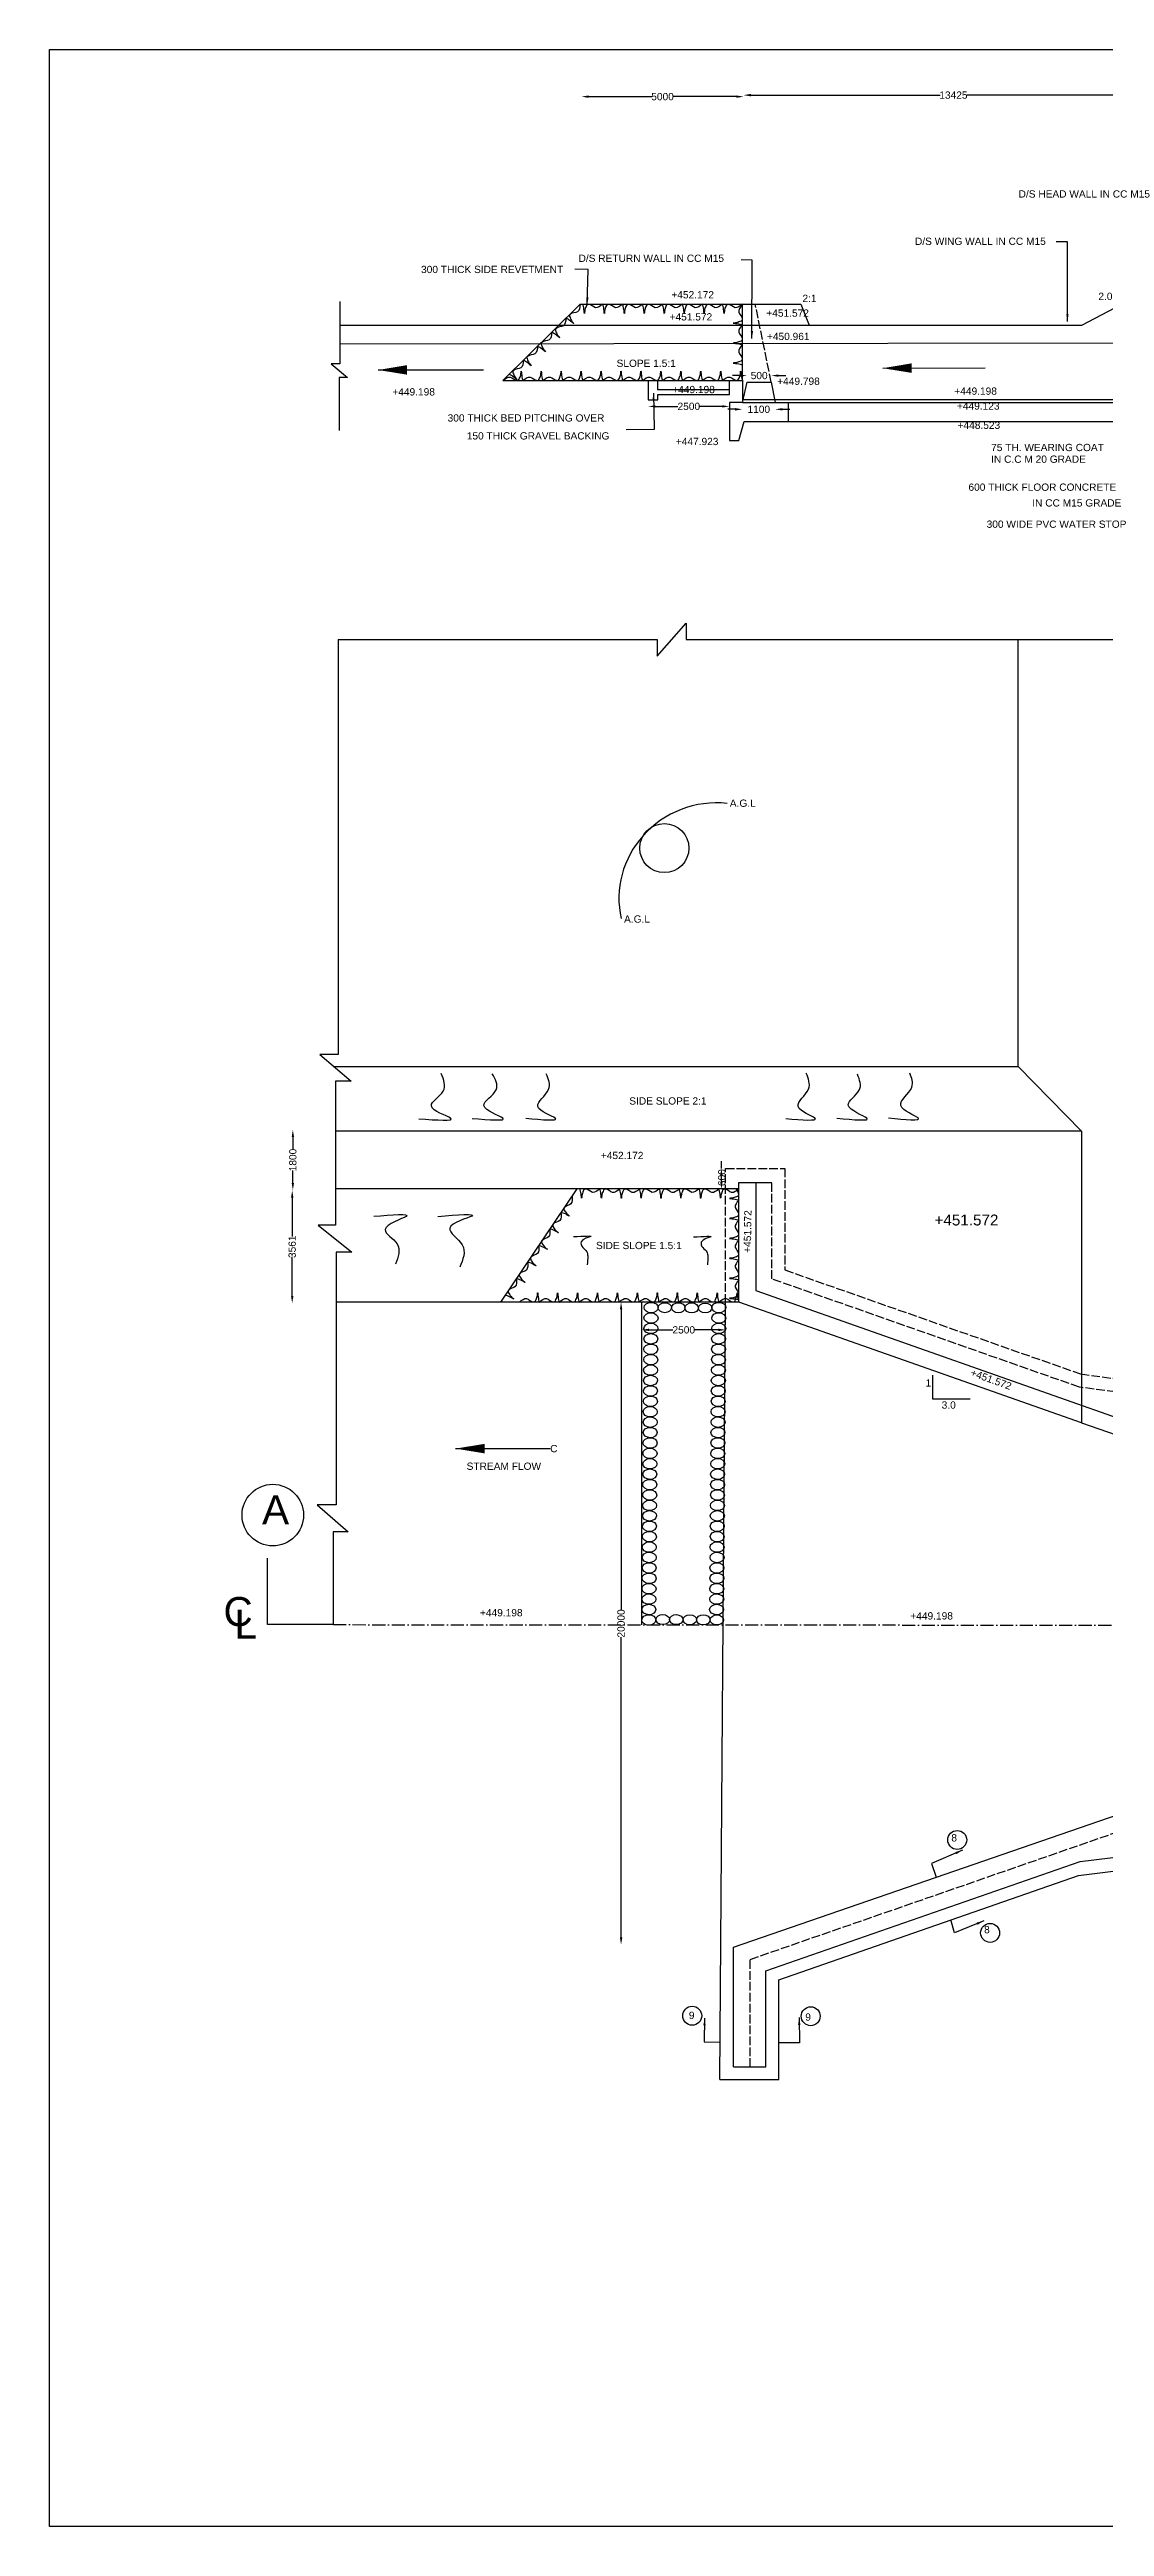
# Model space of a CAD drawing. Header units: millimetres. Extents: x -53262543 to -53200170, y 22144215 to 22178289.
# Drawn here: x -53262543 to -53248020, y 22144215 to 22178289 of the extents above; entities that cross this region are included whole.
import ezdxf

# ---------------------------------------------------------------- set-up
doc = ezdxf.new("R2010")
doc.units = ezdxf.units.MM
doc.header["$MEASUREMENT"] = 0
doc.linetypes.add('ACAD_ISO02W100', pattern=[15, 12, -3])
doc.linetypes.add('ACAD_ISO10W100', pattern=[18, 12, -3, 0, -3])
for name, color, linetype in [('DIMENSION', 7, 'Continuous'), ('DRAWING', 2, 'Continuous'), ('TEXT', 7, 'Continuous')]:
    doc.layers.add(name, color=color, linetype=linetype)
doc.styles.get("Standard").update_dxf_attribs({"font": 'arial.ttf', "height": 100})
doc.dimstyles.get("Standard").update_dxf_attribs({"dimtxt": 100, "dimasz": 100, "dimexe": 0.18, "dimexo": 0.0625, "dimgap": 0.09, "dimtad": 0, "dimdec": 0, "dimzin": 0, "dimdsep": 46, "dimtxsty": 'Standard', "dimcen": 0.09, "dimse1": 1, "dimse2": 1, "dimadec": 0, "dimazin": 0, "dimtfac": 1, "dimtdec": 0, "dimtofl": 0, "dimtmove": 0, "dimatfit": 3, "dimfxl": 1, "dimtolj": 1, "dimtzin": 0, "dimarcsym": 0})

# ---------------------------------------------------------------- blocks, each defined once
blk = doc.blocks.new('*D54')
at = {"layer": 'Defpoints', "color": 0, "lineweight": -3, "transparency": 16777216}
for p in [(-53255220, 22177625), (-53252987, 22177641), (-53252987, 22177625)]:
    blk.add_point(p, dxfattribs=at)
at = {"layer": 'DIMENSION', "color": 0, "lineweight": -2, "transparency": 16777216}
for p, q in [((-53255120, 22177641), (-53254253, 22177641)), ((-53253087, 22177641), (-53253954, 22177641))]:
    blk.add_line(p, q, dxfattribs=at)
at = {"layer": 'DIMENSION', "color": 0, "lineweight": -3, "transparency": 16777216}
for points in [[(-53255120, 22177658), (-53255120, 22177625), (-53255220, 22177641)], [(-53253087, 22177658), (-53253087, 22177625), (-53252987, 22177641)]]:
    blk.add_solid(points, dxfattribs=at)
at = {"layer": 'DIMENSION', "color": 0, "lineweight": -3, "transparency": 16777216, "insert": (-53254104, 22177641), "char_height": 100, "attachment_point": 5}
blk.add_mtext('\\A1;5000', dxfattribs=at)
blk = doc.blocks.new('*D55')
at = {"layer": 'Defpoints', "color": 0, "lineweight": -3, "transparency": 16777216}
for p in [(-53252987, 22177641), (-53247213, 22177662), (-53247213, 22177641)]:
    blk.add_point(p, dxfattribs=at)
at = {"layer": 'DIMENSION', "color": 0, "lineweight": -2, "transparency": 16777216}
for p, q in [((-53252887, 22177662), (-53250284, 22177662)), ((-53247313, 22177662), (-53249916, 22177662))]:
    blk.add_line(p, q, dxfattribs=at)
at = {"layer": 'DIMENSION', "color": 0, "lineweight": -3, "transparency": 16777216}
for points in [[(-53252887, 22177679), (-53252887, 22177645), (-53252987, 22177662)], [(-53247313, 22177679), (-53247313, 22177645), (-53247213, 22177662)]]:
    blk.add_solid(points, dxfattribs=at)
at = {"layer": 'DIMENSION', "color": 0, "lineweight": -3, "transparency": 16777216, "insert": (-53250100, 22177662), "char_height": 100, "attachment_point": 5}
blk.add_mtext('\\A1;13425', dxfattribs=at)
blk = doc.blocks.new('*D69')
at = {"layer": 'Defpoints', "color": 0, "lineweight": -3, "transparency": 16777216}
for p in [(-53254301, 22173380), (-53254301, 22173380), (-53253183, 22173380)]:
    blk.add_point(p, dxfattribs=at)
at = {"layer": 'DIMENSION', "color": 0, "lineweight": -2, "transparency": 16777216}
for p, q in [((-53254201, 22173380), (-53253892, 22173380)), ((-53253283, 22173380), (-53253592, 22173380))]:
    blk.add_line(p, q, dxfattribs=at)
at = {"layer": 'DIMENSION', "color": 0, "lineweight": -3, "transparency": 16777216}
for points in [[(-53254201, 22173397), (-53254201, 22173364), (-53254301, 22173380)], [(-53253283, 22173397), (-53253283, 22173364), (-53253183, 22173380)]]:
    blk.add_solid(points, dxfattribs=at)
at = {"layer": 'DIMENSION', "color": 0, "lineweight": -3, "transparency": 16777216, "insert": (-53253742, 22173380), "char_height": 100, "attachment_point": 5}
blk.add_mtext('\\A1;2500', dxfattribs=at)
blk = doc.blocks.new('*D70')
at = {"layer": 'Defpoints', "color": 0, "lineweight": -3, "transparency": 16777216}
for p in [(-53253005, 22173435), (-53252553, 22173435), (-53252553, 22173340)]:
    blk.add_point(p, dxfattribs=at)
at = {"layer": 'DIMENSION', "color": 0, "lineweight": -2, "transparency": 16777216}
for p, q in [((-53253105, 22173340), (-53253205, 22173340)), ((-53252453, 22173340), (-53252353, 22173340))]:
    blk.add_line(p, q, dxfattribs=at)
at = {"layer": 'DIMENSION', "color": 0, "lineweight": -3, "transparency": 16777216}
for points in [[(-53253105, 22173357), (-53253105, 22173323), (-53253005, 22173340)], [(-53252453, 22173357), (-53252453, 22173323), (-53252553, 22173340)]]:
    blk.add_solid(points, dxfattribs=at)
at = {"layer": 'DIMENSION', "color": 0, "lineweight": -3, "transparency": 16777216, "insert": (-53252779, 22173340), "char_height": 100, "attachment_point": 5}
blk.add_mtext('\\A1;1100', dxfattribs=at)
blk = doc.blocks.new('*D71')
at = {"layer": 'Defpoints', "color": 0, "lineweight": -3, "transparency": 16777216}
for p in [(-53252941, 22173713), (-53252608, 22173804), (-53252608, 22173713)]:
    blk.add_point(p, dxfattribs=at)
at = {"layer": 'DIMENSION', "color": 0, "lineweight": -2, "transparency": 16777216}
for p, q in [((-53253041, 22173804), (-53253141, 22173804)), ((-53252508, 22173804), (-53252408, 22173804))]:
    blk.add_line(p, q, dxfattribs=at)
at = {"layer": 'DIMENSION', "color": 0, "lineweight": -3, "transparency": 16777216}
for points in [[(-53253041, 22173820), (-53253041, 22173787), (-53252941, 22173804)], [(-53252508, 22173820), (-53252508, 22173787), (-53252608, 22173804)]]:
    blk.add_solid(points, dxfattribs=at)
at = {"layer": 'DIMENSION', "color": 0, "lineweight": -3, "transparency": 16777216, "insert": (-53252774, 22173804), "char_height": 100, "attachment_point": 5}
blk.add_mtext('\\A1;500', dxfattribs=at)
blk = doc.blocks.new('*D102')
at = {"layer": 'Defpoints', "color": 0, "lineweight": -3, "transparency": 16777216}
for p in [(-53254701, 22161059), (-53254675, 22161059), (-53254701, 22152218)]:
    blk.add_point(p, dxfattribs=at)
at = {"layer": 'DIMENSION', "color": 0, "lineweight": -2, "transparency": 16777216}
for p, q in [((-53254675, 22160959), (-53254675, 22156827)), ((-53254675, 22152318), (-53254675, 22156450))]:
    blk.add_line(p, q, dxfattribs=at)
at = {"layer": 'DIMENSION', "color": 0, "lineweight": -3, "transparency": 16777216}
for points in [[(-53254691, 22160959), (-53254658, 22160959), (-53254675, 22161059)], [(-53254691, 22152318), (-53254658, 22152318), (-53254675, 22152218)]]:
    blk.add_solid(points, dxfattribs=at)
at = {"layer": 'DIMENSION', "color": 0, "lineweight": -3, "transparency": 16777216, "insert": (-53254675, 22156638), "char_height": 100, "attachment_point": 5, "rotation": 90}
blk.add_mtext('\\A1;20000', dxfattribs=at)
blk = doc.blocks.new('*D103')
at = {"layer": 'Defpoints', "color": 0, "lineweight": -3, "transparency": 16777216}
for p in [(-53259206, 22162597), (-53259202, 22162597), (-53259211, 22161043)]:
    blk.add_point(p, dxfattribs=at)
at = {"layer": 'DIMENSION', "color": 0, "lineweight": -2, "transparency": 16777216}
for p, q in [((-53259202, 22162497), (-53259202, 22161960)), ((-53259202, 22161143), (-53259202, 22161680))]:
    blk.add_line(p, q, dxfattribs=at)
at = {"layer": 'DIMENSION', "color": 0, "lineweight": -3, "transparency": 16777216}
for points in [[(-53259218, 22162497), (-53259185, 22162497), (-53259202, 22162597)], [(-53259218, 22161143), (-53259185, 22161143), (-53259202, 22161043)]]:
    blk.add_solid(points, dxfattribs=at)
at = {"layer": 'DIMENSION', "color": 0, "lineweight": -3, "transparency": 16777216, "insert": (-53259202, 22161820), "char_height": 100, "attachment_point": 5, "rotation": 90}
blk.add_mtext('\\A1;3561', dxfattribs=at)
blk = doc.blocks.new('*D104')
at = {"layer": 'Defpoints', "color": 0, "lineweight": -3, "transparency": 16777216}
for p in [(-53259211, 22163428), (-53259193, 22163428), (-53259202, 22162597)]:
    blk.add_point(p, dxfattribs=at)
at = {"layer": 'DIMENSION', "color": 0, "lineweight": -2, "transparency": 16777216}
for p, q in [((-53259193, 22163328), (-53259193, 22163157)), ((-53259193, 22162697), (-53259193, 22162868))]:
    blk.add_line(p, q, dxfattribs=at)
at = {"layer": 'DIMENSION', "color": 0, "lineweight": -3, "transparency": 16777216}
for points in [[(-53259209, 22163328), (-53259176, 22163328), (-53259193, 22163428)], [(-53259209, 22162697), (-53259176, 22162697), (-53259193, 22162597)]]:
    blk.add_solid(points, dxfattribs=at)
at = {"layer": 'DIMENSION', "color": 0, "lineweight": -3, "transparency": 16777216, "insert": (-53259193, 22163013), "char_height": 100, "attachment_point": 5, "rotation": 90}
blk.add_mtext('\\A1;1800', dxfattribs=at)
blk = doc.blocks.new('*D105')
at = {"layer": 'Defpoints', "color": 0, "lineweight": -3, "transparency": 16777216}
for p in [(-53254390, 22160709), (-53253234, 22160695), (-53253234, 22160676)]:
    blk.add_point(p, dxfattribs=at)
at = {"layer": 'DIMENSION', "color": 0, "lineweight": -2, "transparency": 16777216}
for p, q in [((-53254290, 22160676), (-53253962, 22160676)), ((-53253334, 22160676), (-53253662, 22160676))]:
    blk.add_line(p, q, dxfattribs=at)
at = {"layer": 'DIMENSION', "color": 0, "lineweight": -3, "transparency": 16777216}
for points in [[(-53254290, 22160693), (-53254290, 22160660), (-53254390, 22160676)], [(-53253334, 22160693), (-53253334, 22160660), (-53253234, 22160676)]]:
    blk.add_solid(points, dxfattribs=at)
at = {"layer": 'DIMENSION', "color": 0, "lineweight": -3, "transparency": 16777216, "insert": (-53253812, 22160676), "char_height": 100, "attachment_point": 5}
blk.add_mtext('\\A1;2500', dxfattribs=at)

msp = doc.modelspace()

# ---------------------------------------------------------------- linework, layer by layer
at = {"layer": 'DIMENSION', "color": 0, "lineweight": -3, "transparency": 16777216}
for p, q in [((-53253293.7, 22162897.2), (-53253293.7, 22162997.2)), ((-53253293.7, 22162711.9), (-53253293.7, 22162797.2))]:
    msp.add_line(p, q, dxfattribs=at)
at = {"layer": 'DIMENSION', "color": 0, "lineweight": -3}
msp.add_lwpolyline([(-53200169.6, 22144215.5), (-53262542.8, 22144215.5), (-53262542.8, 22178289.3), (-53200169.6, 22178289.3)], close=True, dxfattribs=at)
for centre, radius in [((-53259468.9, 22158128.1), 423.7), ((-53250047.2, 22153659.5), 130.3), ((-53249594.9, 22152380.7), 130.3), ((-53253695.2, 22151241.5), 130.3), ((-53252064.5, 22151234), 130.3)]:
    msp.add_circle(centre, radius, dxfattribs=at)
for points in [[(-53255331.2, 22161959.4), (-53255092.8, 22161959.4), (-53255224.8, 22161888.1), (-53255203.3, 22161811.3), (-53255148, 22161752.1), (-53255134.6, 22161692.9), (-53255140, 22161573.1)], [(-53253677.2, 22161955.4), (-53253438.8, 22161955.4), (-53253570.8, 22161884), (-53253549.3, 22161807.3), (-53253494, 22161748.1), (-53253480.6, 22161688.8), (-53253486, 22161569)]]:
    msp.add_spline(points, degree=3, dxfattribs=at)
at = {"layer": 'DIMENSION', "color": 0, "lineweight": -3, "transparency": 16777216}
for points in [[(-53253310.4, 22162797.2), (-53253277, 22162797.2), (-53253293.7, 22162897.2)], [(-53253310.4, 22162711.9), (-53253277, 22162711.9), (-53253293.7, 22162611.9)]]:
    msp.add_solid(points, dxfattribs=at)
at = {"layer": 'DRAWING', "color": 0}
for points in [[(-53258546.1, 22174499.1), (-53248331.7, 22174499.1), (-53247232.6, 22175074.8), (-53247232.6, 22175185.6), (-53247004.3, 22175185.6), (-53244982.4, 22176199), (-53241024.5, 22176199), (-53238037.2, 22174165.1), (-53224871.9, 22174144.8), (-53224871.9, 22175147.7), (-53225094.1, 22175147.7), (-53227114.4, 22176158), (-53229300.3, 22176158), (-53232314.7, 22174156.2)], [(-53258546.1, 22174823.7), (-53258546.1, 22173965.6), (-53258663.7, 22173965.6), (-53258439.4, 22173778.3), (-53258555.9, 22173778.3), (-53258555.9, 22173050)], [(-53256300.7, 22173734.6), (-53255237.2, 22174786.8), (-53252202.4, 22174786.8), (-53252086.9, 22174499.1)], [(-53256300.7, 22173734.6), (-53253005.1, 22173734.6), (-53253005.1, 22174786.8)], [(-53258546.1, 22174239.8), (-53247232.6, 22174256.1)], [(-53254301.2, 22173734.6), (-53254301.2, 22173469.6), (-53254166.5, 22173469.6), (-53254166.5, 22173544.8), (-53253183.4, 22173544.8), (-53253183.4, 22173734.6)], [(-53254173.8, 22173734.6), (-53254173.8, 22173611.3), (-53253183.4, 22173611.3)], [(-53253005.1, 22173734.6), (-53253005.1, 22173435.2), (-53253183.3, 22173435.2), (-53253183.3, 22172909.9), (-53253053, 22172909.9), (-53252980.6, 22173174.2), (-53247229, 22173174.2)], [(-53253005.1, 22173435.2), (-53252941.2, 22173712.7), (-53252607.7, 22173712.7), (-53252553.1, 22173434.9)], [(-53253005.1, 22173474.4), (-53247230.1, 22173475.8)], [(-53253005.1, 22173435.2), (-53247229.9, 22173432.1)]]:
    msp.add_lwpolyline(points, dxfattribs=at)
at = {"layer": 'DRAWING', "color": 0, "linetype": 'ACAD_ISO02W100', "lineweight": -3, "ltscale": 10}
for points in [[(-53252607.7, 22173712.7), (-53252827.1, 22174786.8)], [(-53253235.1, 22161049.8), (-53253235.1, 22162897.2), (-53252420.7, 22162897.2), (-53252420.7, 22161500.6), (-53248349.8, 22160070.3), (-53247253.5, 22159921.6), (-53245869.7, 22159921.6), (-53245869.7, 22159286), (-53226065.5, 22159286)], [(-53246055.7, 22156613.5), (-53246055.7, 22159742.5), (-53247271.7, 22159742.5), (-53248365, 22159888.3), (-53252598.7, 22161376.7), (-53252598.7, 22162704.1)], [(-53252897, 22150536.2), (-53252897, 22152016.5), (-53247301.4, 22153957.6), (-53246092.6, 22153484.3)]]:
    msp.add_lwpolyline(points, dxfattribs=at)
at = {"layer": 'DRAWING', "color": 0, "lineweight": -3}
for points in [[(-53252376, 22173434.8), (-53252376, 22173174.2)], [(-53258568.7, 22170174.3), (-53258568.7, 22164463.7), (-53258822.4, 22164463.7), (-53258388.7, 22164096.5), (-53258607.1, 22164096.5), (-53258607.1, 22162118.2), (-53258845.4, 22162118.2), (-53258382, 22161743.1), (-53258596.5, 22161743.1), (-53258596.5, 22158269.4), (-53258856.7, 22158269.4), (-53258433.5, 22157900.3), (-53258639.9, 22157900.3), (-53258639.9, 22156621.3), (-53259542.8, 22156621.3), (-53259542.8, 22157537.4)], [(-53258629.6, 22164300.4), (-53249208.8, 22164300.4), (-53249208.8, 22170175.7)], [(-53258568.7, 22170174.3), (-53254175.9, 22170174.3), (-53254175.9, 22169946), (-53253779.4, 22170398.8)], [(-53253779.4, 22170398.8), (-53253779.4, 22170175.7), (-53245450.1, 22170175.7), (-53245450.1, 22169975.1), (-53245086, 22170407.5), (-53245086, 22170175.7), (-53236745, 22170175.7), (-53236745, 22170011.6), (-53236362.1, 22170394.2), (-53236362.1, 22170175.7), (-53228062.2, 22170175.7), (-53228062.2, 22170012.5), (-53227686.4, 22170359.1), (-53227686.4, 22170175.7), (-53219396.7, 22170175.7), (-53219396.7, 22170003.8), (-53219022.9, 22170426.4), (-53219022.9, 22170175.7), (-53211675.3, 22170175.7)], [(-53249208.8, 22164300.4), (-53248337.1, 22163410.8), (-53248337.1, 22159397.2), (-53253054.2, 22161058.7), (-53258596.5, 22161058.7)], [(-53248337.1, 22163410.8), (-53258607.1, 22163410.8)], [(-53253054.2, 22161058.7), (-53253054.2, 22162704.1), (-53252598.7, 22162704.1)], [(-53252818.8, 22162704.1), (-53252818.8, 22161219), (-53247272.3, 22159264.4)], [(-53253054.2, 22162615), (-53258607.1, 22162615)], [(-53255285.2, 22162615), (-53256334.3, 22161058.7)], [(-53254389.8, 22156618.7), (-53254389.8, 22161058.7)], [(-53253313.9, 22150363.1), (-53253235.1, 22161058.7)], [(-53250390.1, 22160053.1), (-53250390.1, 22159729.4), (-53249870.4, 22159729.4)], [(-53248337.1, 22159397.2), (-53247275.7, 22159032.5), (-53247301.4, 22153957.6)], [(-53253127.3, 22150538.4), (-53253127.3, 22152184.9), (-53247300.2, 22154192.1), (-53226065.5, 22154192.1)], [(-53253313.9, 22150363.1), (-53252504.2, 22150363.1), (-53252504.2, 22151736.7), (-53248377.4, 22153171.6), (-53247356.5, 22153296.9), (-53245906.3, 22153296.9), (-53245906.3, 22153933.6), (-53226065.5, 22153894.5)], [(-53253127.3, 22150538.4), (-53252683.6, 22150538.4), (-53252683.6, 22151860.2), (-53248355.1, 22153363.3), (-53247304.5, 22153490.6), (-53246092.6, 22153484.3)]]:
    msp.add_lwpolyline(points, dxfattribs=at)
at = {"layer": 'DRAWING', "color": 0, "linetype": 'ACAD_ISO10W100', "lineweight": -3, "ltscale": 15}
msp.add_lwpolyline([(-53258639.9, 22156621.3), (-53224642.2, 22156600.2)], dxfattribs=at)
at = {"layer": 'DRAWING', "color": 0, "lineweight": -3}
msp.add_circle((-53254079, 22167304), 337.9, dxfattribs=at)
for centre, radius, start, end in [((-53253362.4, 22166576.5), 1349.7, 83.7699, 138.41615), ((-53253419.1, 22166609.7), 1285.4, 137.84375, 192.34852)]:
    msp.add_arc(centre, radius, start, end, dxfattribs=at)
for centre, major_axis in [((-53254261.7, 22160982.7), (-96.5, 0.7)), ((-53254072.7, 22160981.3), (-92.5, 0.7)), ((-53253887.7, 22160980), (-92.5, 0.7)), ((-53253702.6, 22160978.6), (-92.5, 0.7)), ((-53253517.6, 22160977.2), (-92.5, 0.7)), ((-53253328.6, 22160982.7), (-96.5, 0.7)), ((-53254264.9, 22160553), (-96.5, 0.7)), ((-53254263.8, 22160696.2), (-96.5, 0.7)), ((-53254262.8, 22160839.5), (-96.5, 0.7)), ((-53253331.8, 22160553), (-96.5, 0.7)), ((-53253330.7, 22160696.2), (-96.5, 0.7)), ((-53253329.6, 22160839.5), (-96.5, 0.7)), ((-53254267, 22160266.6), (-96.5, 0.7)), ((-53254265.9, 22160409.8), (-96.5, 0.7)), ((-53253333.9, 22160266.6), (-96.5, 0.7)), ((-53253332.8, 22160409.8), (-96.5, 0.7)), ((-53254270.2, 22159836.9), (-96.5, 0.7)), ((-53254269.1, 22159980.1), (-96.5, 0.7)), ((-53254268.1, 22160123.4), (-96.5, 0.7)), ((-53253337, 22159836.9), (-96.5, 0.7)), ((-53253336, 22159980.1), (-96.5, 0.7)), ((-53253334.9, 22160123.4), (-96.5, 0.7)), ((-53254272.3, 22159550.5), (-96.5, 0.7)), ((-53254271.2, 22159693.7), (-96.5, 0.7)), ((-53253339.1, 22159550.5), (-96.5, 0.7)), ((-53253338.1, 22159693.7), (-96.5, 0.7)), ((-53254274.4, 22159264), (-96.5, 0.7)), ((-53254273.3, 22159407.2), (-96.5, 0.7)), ((-53253341.2, 22159264), (-96.5, 0.7)), ((-53253340.2, 22159407.2), (-96.5, 0.7)), ((-53254277.5, 22158834.4), (-96.5, 0.7)), ((-53254276.5, 22158977.6), (-96.5, 0.7)), ((-53254275.4, 22159120.8), (-96.5, 0.7)), ((-53253344.4, 22158834.4), (-96.5, 0.7)), ((-53253343.4, 22158977.6), (-96.5, 0.7)), ((-53253342.3, 22159120.8), (-96.5, 0.7)), ((-53254279.7, 22158547.9), (-96.5, 0.7)), ((-53254278.6, 22158691.1), (-96.5, 0.7)), ((-53253346.5, 22158547.9), (-96.5, 0.7)), ((-53253345.5, 22158691.1), (-96.5, 0.7)), ((-53254281.8, 22158261.5), (-96.5, 0.7)), ((-53254280.7, 22158404.7), (-96.5, 0.7)), ((-53253348.6, 22158261.5), (-96.5, 0.7)), ((-53253347.6, 22158404.7), (-96.5, 0.7)), ((-53254284.9, 22157831.8), (-96.5, 0.7)), ((-53254283.9, 22157975), (-96.5, 0.7)), ((-53254282.8, 22158118.2), (-96.5, 0.7)), ((-53253351.8, 22157831.8), (-96.5, 0.7)), ((-53253350.7, 22157975), (-96.5, 0.7)), ((-53253349.7, 22158118.2), (-96.5, 0.7)), ((-53254287, 22157545.3), (-96.5, 0.7)), ((-53254286, 22157688.6), (-96.5, 0.7)), ((-53253353.9, 22157545.3), (-96.5, 0.7)), ((-53253352.8, 22157688.6), (-96.5, 0.7)), ((-53254290.2, 22157115.7), (-96.5, 0.7)), ((-53254289.1, 22157258.9), (-96.5, 0.7)), ((-53254288.1, 22157402.1), (-96.5, 0.7)), ((-53253357.1, 22157115.7), (-96.5, 0.7)), ((-53253356, 22157258.9), (-96.5, 0.7)), ((-53253355, 22157402.1), (-96.5, 0.7)), ((-53254292.3, 22156829.2), (-96.5, 0.7)), ((-53254291.3, 22156972.5), (-96.5, 0.7)), ((-53253359.2, 22156829.2), (-96.5, 0.7)), ((-53253358.1, 22156972.5), (-96.5, 0.7)), ((-53254293.4, 22156686), (-96.5, 0.7)), ((-53254100.5, 22156691.6), (-93, 0.7)), ((-53253914.6, 22156690.3), (-93, 0.7)), ((-53253728.7, 22156688.9), (-93, 0.7)), ((-53253542.8, 22156687.5), (-93, 0.7)), ((-53253356.9, 22156686.2), (-93, 0.7))]:
    msp.add_ellipse(centre, major_axis=major_axis, ratio=0.742396, dxfattribs=at)
for points in [[(-53255432.5, 22174593.7), (-53255469.5, 22174488.8), (-53255570.2, 22174453.5), (-53255579.3, 22174438.8), (-53255572, 22174408), (-53255542.1, 22174352.2), (-53255520.5, 22174325.5), (-53255564.5, 22174360.4), (-53255627.7, 22174400.5)], [(-53255237.2, 22174786.8), (-53255274.2, 22174681.9), (-53255374.9, 22174646.6), (-53255384.1, 22174632), (-53255376.8, 22174601.2), (-53255346.9, 22174545.3), (-53255325.3, 22174518.7), (-53255369.3, 22174553.5), (-53255432.5, 22174593.7)], [(-53254927.5, 22174786.8), (-53255027.6, 22174738.3), (-53255124, 22174784), (-53255140.8, 22174780.1), (-53255157.3, 22174753), (-53255175.3, 22174692.3), (-53255178.7, 22174658.1), (-53255185.5, 22174713.8), (-53255202.2, 22174786.8)], [(-53254652.9, 22174786.8), (-53254753, 22174738.3), (-53254849.4, 22174784), (-53254866.2, 22174780.1), (-53254882.6, 22174753), (-53254900.7, 22174692.3), (-53254904.1, 22174658.1), (-53254910.8, 22174713.8), (-53254927.5, 22174786.8)], [(-53254378.3, 22174786.8), (-53254478.3, 22174738.3), (-53254574.8, 22174784), (-53254591.6, 22174780.1), (-53254608, 22174753), (-53254626.1, 22174692.3), (-53254629.5, 22174658.1), (-53254636.2, 22174713.8), (-53254652.9, 22174786.8)], [(-53254103.6, 22174786.8), (-53254203.7, 22174738.3), (-53254300.1, 22174784), (-53254316.9, 22174780.1), (-53254333.4, 22174753), (-53254351.4, 22174692.3), (-53254354.8, 22174658.1), (-53254361.6, 22174713.8), (-53254378.3, 22174786.8)], [(-53253829, 22174786.8), (-53253929.1, 22174738.3), (-53254025.5, 22174784), (-53254042.3, 22174780.1), (-53254058.8, 22174753), (-53254076.8, 22174692.3), (-53254080.2, 22174658.1), (-53254087, 22174713.8), (-53254103.6, 22174786.8)], [(-53253554.4, 22174786.8), (-53253654.4, 22174738.3), (-53253750.9, 22174784), (-53253767.7, 22174780.1), (-53253784.1, 22174753), (-53253802.2, 22174692.3), (-53253805.6, 22174658.1), (-53253812.3, 22174713.8), (-53253829, 22174786.8)], [(-53253279.8, 22174786.8), (-53253379.8, 22174738.3), (-53253476.3, 22174784), (-53253493.1, 22174780.1), (-53253509.5, 22174753), (-53253527.6, 22174692.3), (-53253530.9, 22174658.1), (-53253537.7, 22174713.8), (-53253554.4, 22174786.8)], [(-53253005.1, 22174786.8), (-53253105.2, 22174738.3), (-53253201.6, 22174784), (-53253218.4, 22174780.1), (-53253234.9, 22174753), (-53253252.9, 22174692.3), (-53253256.3, 22174658.1), (-53253263.1, 22174713.8), (-53253279.8, 22174786.8)], [(-53253005.1, 22174776.9), (-53253053.7, 22174676.8), (-53253007.9, 22174580.4), (-53253011.9, 22174563.6), (-53253038.9, 22174547.1), (-53253099.7, 22174529.1), (-53253133.9, 22174525.7), (-53253078.1, 22174518.9), (-53253005.1, 22174502.2)], [(-53255627.7, 22174400.5), (-53255664.7, 22174295.6), (-53255765.4, 22174260.3), (-53255774.6, 22174245.7), (-53255767.2, 22174214.9), (-53255737.3, 22174159), (-53255715.7, 22174132.3), (-53255759.7, 22174167.2), (-53255822.9, 22174207.4)], [(-53253005.1, 22174502.2), (-53253053.7, 22174402.2), (-53253007.9, 22174305.7), (-53253011.9, 22174288.9), (-53253038.9, 22174272.5), (-53253099.7, 22174254.4), (-53253133.9, 22174251.1), (-53253078.1, 22174244.3), (-53253005.1, 22174227.6)], [(-53253005.1, 22174227.6), (-53253053.7, 22174127.6), (-53253007.9, 22174031.1), (-53253011.9, 22174014.3), (-53253038.9, 22173997.9), (-53253099.7, 22173979.8), (-53253133.9, 22173976.4), (-53253078.1, 22173969.7), (-53253005.1, 22173953)], [(-53256018.1, 22174014.2), (-53256055.1, 22173909.3), (-53256155.8, 22173874), (-53256165, 22173859.4), (-53256157.7, 22173828.6), (-53256127.8, 22173772.7), (-53256106.1, 22173746), (-53256150.1, 22173780.9), (-53256213.3, 22173821)], [(-53255822.9, 22174207.4), (-53255859.9, 22174102.5), (-53255960.6, 22174067.1), (-53255969.8, 22174052.5), (-53255962.4, 22174021.7), (-53255932.6, 22173965.9), (-53255910.9, 22173939.2), (-53255954.9, 22173974), (-53256018.1, 22174014.2)], [(-53256300.7, 22173734.6), (-53256200.6, 22173783.2), (-53256104.2, 22173737.5), (-53256087.4, 22173741.4), (-53256070.9, 22173768.4), (-53256052.9, 22173829.2), (-53256049.5, 22173863.4), (-53256042.7, 22173807.6), (-53256026, 22173734.6)], [(-53256026, 22173734.6), (-53255926, 22173783.2), (-53255829.5, 22173737.5), (-53255812.7, 22173741.4), (-53255796.3, 22173768.4), (-53255778.2, 22173829.2), (-53255774.9, 22173863.4), (-53255768.1, 22173807.6), (-53255751.4, 22173734.6)], [(-53255751.4, 22173734.6), (-53255651.4, 22173783.2), (-53255554.9, 22173737.5), (-53255538.1, 22173741.4), (-53255521.7, 22173768.4), (-53255503.6, 22173829.2), (-53255500.2, 22173863.4), (-53255493.5, 22173807.6), (-53255476.8, 22173734.6)], [(-53255476.8, 22173734.6), (-53255376.7, 22173783.2), (-53255280.3, 22173737.5), (-53255263.5, 22173741.4), (-53255247, 22173768.4), (-53255229, 22173829.2), (-53255225.6, 22173863.4), (-53255218.8, 22173807.6), (-53255202.2, 22173734.6)], [(-53255202.2, 22173734.6), (-53255102.1, 22173783.2), (-53255005.7, 22173737.5), (-53254988.8, 22173741.4), (-53254972.4, 22173768.4), (-53254954.4, 22173829.2), (-53254951, 22173863.4), (-53254944.2, 22173807.6), (-53254927.5, 22173734.6)], [(-53254927.5, 22173734.6), (-53254827.5, 22173783.2), (-53254731, 22173737.5), (-53254714.2, 22173741.4), (-53254697.8, 22173768.4), (-53254679.7, 22173829.2), (-53254676.3, 22173863.4), (-53254669.6, 22173807.6), (-53254652.9, 22173734.6)], [(-53254652.9, 22173734.6), (-53254552.8, 22173783.2), (-53254456.4, 22173737.5), (-53254439.6, 22173741.4), (-53254423.1, 22173768.4), (-53254405.1, 22173829.2), (-53254401.7, 22173863.4), (-53254395, 22173807.6), (-53254378.3, 22173734.6)], [(-53254378.3, 22173734.6), (-53254278.2, 22173783.2), (-53254181.8, 22173737.5), (-53254165, 22173741.4), (-53254148.5, 22173768.4), (-53254130.5, 22173829.2), (-53254127.1, 22173863.4), (-53254120.3, 22173807.6), (-53254103.6, 22173734.6)], [(-53254103.6, 22173734.6), (-53254003.6, 22173783.2), (-53253907.1, 22173737.5), (-53253890.3, 22173741.4), (-53253873.9, 22173768.4), (-53253855.8, 22173829.2), (-53253852.5, 22173863.4), (-53253845.7, 22173807.6), (-53253829, 22173734.6)], [(-53253829, 22173734.6), (-53253729, 22173783.2), (-53253632.5, 22173737.5), (-53253615.7, 22173741.4), (-53253599.3, 22173768.4), (-53253581.2, 22173829.2), (-53253577.8, 22173863.4), (-53253571.1, 22173807.6), (-53253554.4, 22173734.6)], [(-53253554.4, 22173734.6), (-53253454.3, 22173783.2), (-53253357.9, 22173737.5), (-53253341.1, 22173741.4), (-53253324.6, 22173768.4), (-53253306.6, 22173829.2), (-53253303.2, 22173863.4), (-53253296.4, 22173807.6), (-53253279.8, 22173734.6)], [(-53253279.8, 22173734.6), (-53253179.7, 22173783.2), (-53253083.3, 22173737.5), (-53253066.4, 22173741.4), (-53253050, 22173768.4), (-53253032, 22173829.2), (-53253028.6, 22173863.4), (-53253021.8, 22173807.6), (-53253005.1, 22173734.6)], [(-53257460.4, 22163580.1), (-53257022.9, 22163589.7), (-53257285.4, 22163756.6), (-53257123.1, 22163959.4), (-53257150.1, 22164201.1)], [(-53256725.7, 22163585.7), (-53256304.7, 22163589.7), (-53256563.3, 22163761.9), (-53256392.9, 22163980.3), (-53256449, 22164198.6)], [(-53255987.3, 22163587.7), (-53255582.4, 22163587.7), (-53255818.9, 22163750), (-53255672.6, 22163982.3), (-53255704.7, 22164200.7)], [(-53252406.2, 22163583.4), (-53252007.2, 22163588.7), (-53252237.7, 22163748.1), (-53252094.1, 22163989.1), (-53252125.9, 22164208)], [(-53251705.8, 22163588.9), (-53251292.2, 22163588.9), (-53251546.5, 22163769), (-53251395.6, 22163972.8), (-53251419.4, 22164192)], [(-53250992.9, 22163591.1), (-53250585.1, 22163591.1), (-53250823.5, 22163762), (-53250671.3, 22164017.4), (-53250697.9, 22164206.4)], [(-53255502.4, 22162292.8), (-53255518.1, 22162182.7), (-53255609.9, 22162128.3), (-53255616, 22162112.2), (-53255602.8, 22162083.4), (-53255562.5, 22162034.5), (-53255536.1, 22162012.6), (-53255586, 22162038.1), (-53255655.9, 22162065.1)], [(-53255348.9, 22162520.6), (-53255364.6, 22162410.5), (-53255456.4, 22162356), (-53255462.5, 22162339.9), (-53255449.3, 22162311.1), (-53255409, 22162262.2), (-53255382.6, 22162240.3), (-53255432.6, 22162265.9), (-53255502.4, 22162292.8)], [(-53254966.9, 22162616.7), (-53255067, 22162568.2), (-53255163.4, 22162613.9), (-53255180.2, 22162610), (-53255196.6, 22162582.9), (-53255214.7, 22162522.2), (-53255218.1, 22162488), (-53255224.8, 22162543.7), (-53255241.5, 22162616.7)], [(-53254693.3, 22162615.9), (-53254793.4, 22162567.4), (-53254889.8, 22162613.1), (-53254906.6, 22162609.1), (-53254923, 22162582.1), (-53254941.1, 22162521.4), (-53254944.5, 22162487.2), (-53254951.2, 22162542.9), (-53254967.9, 22162615.9)], [(-53254419.7, 22162615), (-53254519.8, 22162566.5), (-53254616.2, 22162612.2), (-53254633, 22162608.3), (-53254649.5, 22162581.2), (-53254667.5, 22162520.5), (-53254670.9, 22162486.3), (-53254677.7, 22162542), (-53254694.3, 22162615)], [(-53254146.9, 22162616.7), (-53254247, 22162568.2), (-53254343.4, 22162613.9), (-53254360.2, 22162610), (-53254376.7, 22162582.9), (-53254394.7, 22162522.2), (-53254398.1, 22162488), (-53254404.9, 22162543.7), (-53254421.6, 22162616.7)], [(-53253873.3, 22162615.9), (-53253973.4, 22162567.4), (-53254069.8, 22162613.1), (-53254086.7, 22162609.1), (-53254103.1, 22162582.1), (-53254121.1, 22162521.4), (-53254124.5, 22162487.2), (-53254131.3, 22162542.9), (-53254148, 22162615.9)], [(-53253600.3, 22162616.7), (-53253700.4, 22162568.2), (-53253796.8, 22162613.9), (-53253813.6, 22162610), (-53253830.1, 22162582.9), (-53253848.1, 22162522.2), (-53253851.5, 22162488), (-53253858.2, 22162543.7), (-53253874.9, 22162616.7)], [(-53253326.7, 22162615.9), (-53253426.8, 22162567.4), (-53253523.2, 22162613.1), (-53253540, 22162609.1), (-53253556.5, 22162582.1), (-53253574.5, 22162521.4), (-53253577.9, 22162487.2), (-53253584.7, 22162542.9), (-53253601.3, 22162615.9)], [(-53253053.1, 22162615), (-53253153.2, 22162566.5), (-53253249.6, 22162612.2), (-53253266.4, 22162608.3), (-53253282.9, 22162581.2), (-53253300.9, 22162520.5), (-53253304.3, 22162486.3), (-53253311.1, 22162542), (-53253327.7, 22162615)], [(-53253054.2, 22162461.1), (-53253102.7, 22162361.1), (-53253057, 22162264.6), (-53253060.9, 22162247.8), (-53253088, 22162231.4), (-53253148.7, 22162213.3), (-53253182.9, 22162210), (-53253127.2, 22162203.2), (-53253054.2, 22162186.5)], [(-53258079.5, 22162238.9), (-53257633.7, 22162238), (-53257923.1, 22162057.5), (-53257757.6, 22161858.5), (-53257779.2, 22161580.1)], [(-53257195.7, 22162238), (-53256730.1, 22162242.1), (-53257033.1, 22162075.5), (-53256862.3, 22161846), (-53256894.8, 22161537.2)], [(-53255655.9, 22162065.1), (-53255671.6, 22161955), (-53255763.4, 22161900.6), (-53255769.5, 22161884.4), (-53255756.3, 22161855.7), (-53255716, 22161806.8), (-53255689.6, 22161784.9), (-53255739.5, 22161810.4), (-53255809.4, 22161837.4)], [(-53253054.2, 22162186.5), (-53253102.7, 22162086.4), (-53253057, 22161990), (-53253060.9, 22161973.2), (-53253088, 22161956.8), (-53253148.7, 22161938.7), (-53253182.9, 22161935.3), (-53253127.2, 22161928.6), (-53253054.2, 22161911.9)], [(-53255962.9, 22161609.6), (-53255978.6, 22161499.5), (-53256070.4, 22161445.1), (-53256076.5, 22161429), (-53256063.3, 22161400.2), (-53256023, 22161351.3), (-53255996.5, 22161329.4), (-53256046.5, 22161354.9), (-53256116.4, 22161381.9)], [(-53255809.4, 22161837.4), (-53255825.1, 22161727.3), (-53255916.9, 22161672.8), (-53255923, 22161656.7), (-53255909.8, 22161628), (-53255869.5, 22161579), (-53255843, 22161557.1), (-53255893, 22161582.7), (-53255962.9, 22161609.6)], [(-53253054.2, 22161911.9), (-53253102.7, 22161811.8), (-53253057, 22161715.4), (-53253060.9, 22161698.6), (-53253088, 22161682.1), (-53253148.7, 22161664.1), (-53253182.9, 22161660.7), (-53253127.2, 22161653.9), (-53253054.2, 22161637.3)], [(-53253054.2, 22161637.3), (-53253102.7, 22161537.2), (-53253057, 22161440.8), (-53253060.9, 22161423.9), (-53253088, 22161407.5), (-53253148.7, 22161389.4), (-53253182.9, 22161386.1), (-53253127.2, 22161379.3), (-53253054.2, 22161362.6)], [(-53256116.4, 22161381.9), (-53256132.1, 22161271.8), (-53256223.9, 22161217.4), (-53256230, 22161201.3), (-53256216.8, 22161172.5), (-53256176.5, 22161123.6), (-53256150, 22161101.7), (-53256200, 22161127.2), (-53256269.9, 22161154.2)], [(-53253054.2, 22161362.6), (-53253102.7, 22161262.6), (-53253057, 22161166.1), (-53253060.9, 22161149.3), (-53253088, 22161132.9), (-53253148.7, 22161114.8), (-53253182.9, 22161111.4), (-53253127.2, 22161104.7), (-53253054.2, 22161088)], [(-53256075.1, 22161058.7), (-53255975, 22161107.2), (-53255878.6, 22161061.5), (-53255861.8, 22161065.4), (-53255845.3, 22161092.5), (-53255827.3, 22161153.2), (-53255823.9, 22161187.4), (-53255817.1, 22161131.7), (-53255800.4, 22161058.7)], [(-53255800.4, 22161058.7), (-53255700.4, 22161107.2), (-53255603.9, 22161061.5), (-53255587.1, 22161065.4), (-53255570.7, 22161092.5), (-53255552.6, 22161153.2), (-53255549.3, 22161187.4), (-53255542.5, 22161131.7), (-53255525.8, 22161058.7)], [(-53255525.8, 22161058.7), (-53255425.8, 22161107.2), (-53255329.3, 22161061.5), (-53255312.5, 22161065.4), (-53255296.1, 22161092.5), (-53255278, 22161153.2), (-53255274.6, 22161187.4), (-53255267.9, 22161131.7), (-53255251.2, 22161058.7)], [(-53255251.2, 22161058.7), (-53255151.1, 22161107.2), (-53255054.7, 22161061.5), (-53255037.9, 22161065.4), (-53255021.4, 22161092.5), (-53255003.4, 22161153.2), (-53255000, 22161187.4), (-53254993.2, 22161131.7), (-53254976.6, 22161058.7)], [(-53254976.6, 22161058.7), (-53254876.5, 22161107.2), (-53254780.1, 22161061.5), (-53254763.2, 22161065.4), (-53254746.8, 22161092.5), (-53254728.8, 22161153.2), (-53254725.4, 22161187.4), (-53254718.6, 22161131.7), (-53254701.9, 22161058.7)], [(-53254701.9, 22161058.7), (-53254601.9, 22161107.2), (-53254505.4, 22161061.5), (-53254488.6, 22161065.4), (-53254472.2, 22161092.5), (-53254454.1, 22161153.2), (-53254450.7, 22161187.4), (-53254444, 22161131.7), (-53254427.3, 22161058.7)], [(-53254427.3, 22161058.7), (-53254327.2, 22161107.2), (-53254230.8, 22161061.5), (-53254214, 22161065.4), (-53254197.6, 22161092.5), (-53254179.5, 22161153.2), (-53254176.1, 22161187.4), (-53254169.4, 22161131.7), (-53254152.7, 22161058.7)], [(-53254152.7, 22161058.7), (-53254052.6, 22161107.2), (-53253956.2, 22161061.5), (-53253939.4, 22161065.4), (-53253922.9, 22161092.5), (-53253904.9, 22161153.2), (-53253901.5, 22161187.4), (-53253894.7, 22161131.7), (-53253878, 22161058.7)], [(-53253878, 22161058.7), (-53253778, 22161107.2), (-53253681.5, 22161061.5), (-53253664.7, 22161065.4), (-53253648.3, 22161092.5), (-53253630.2, 22161153.2), (-53253626.9, 22161187.4), (-53253620.1, 22161131.7), (-53253603.4, 22161058.7)], [(-53253603.4, 22161058.7), (-53253503.4, 22161107.2), (-53253406.9, 22161061.5), (-53253390.1, 22161065.4), (-53253373.7, 22161092.5), (-53253355.6, 22161153.2), (-53253352.2, 22161187.4), (-53253345.5, 22161131.7), (-53253328.8, 22161058.7)], [(-53253328.8, 22161058.7), (-53253228.7, 22161107.2), (-53253132.3, 22161061.5), (-53253115.5, 22161065.4), (-53253099, 22161092.5), (-53253081, 22161153.2), (-53253077.6, 22161187.4), (-53253070.8, 22161131.7), (-53253054.2, 22161058.7)]]:
    msp.add_spline(points, degree=3, dxfattribs=at)
msp.add_open_spline([(-53253094, 22162615), (-53253080.3, 22162591.5), (-53253052.1, 22162562.7), (-53253059.9, 22162515.9), (-53253101, 22162501.9), (-53253130.7, 22162487.4), (-53253208.5, 22162484.4), (-53253107.1, 22162478.2), (-53253073.4, 22162467.4), (-53253054.2, 22162461.1)], degree=3, knots=[135.2968026, 135.2968026, 135.2968026, 135.2968026, 217.9280386, 235.191206, 266.8558013, 330.2048573, 364.5678125, 420.7036885, 495.5836876, 495.5836876, 495.5836876, 495.5836876], dxfattribs=at)

# ---------------------------------------------------------------- texts
at = {"layer": 'DIMENSION', "color": 0, "lineweight": -3, "char_height": 100}
for s, insert, attachment_point in [('\\A1;', (-53248683.7, 22175594.9), 9), ('\\A1;C', (-53255650.5, 22159092.9), 1)]:
    msp.add_mtext(s, dxfattribs=dict(at, insert=insert, attachment_point=attachment_point))
at = {"layer": 'DIMENSION', "color": 0, "lineweight": -3, "transparency": 16777216, "insert": (-53253288.9, 22162771), "char_height": 100, "attachment_point": 5, "rotation": 90}
msp.add_mtext('\\A1;600', dxfattribs=at)
at = {"layer": 'TEXT', "color": 0, "lineweight": -3}
for s, height, p in [('D/S HEAD WALL IN CC M15', 100, (-53249202.5, 22176252.7)), ('D/S WING WALL IN CC M15', 100, (-53250628.9, 22175601.5)), ('300 THICK SIDE REVETMENT ', 100, (-53257428, 22175214.3)), ('D/S RETURN WALL IN CC M15', 100, (-53255260.2, 22175367.9)), ('+452.172', 100, (-53253982.5, 22174866)), ('2:1', 100, (-53252177.6, 22174816.3)), ('2.0:1', 100, (-53248104.5, 22174844)), ('+451.572', 100, (-53254007, 22174562.1)), ('+451.572', 100, (-53252675.3, 22174613.9)), ('+450.961', 100, (-53252666.5, 22174292.7)), ('SLOPE 1.5:1', 100, (-53254736.7, 22173923.1)), ('+449.198', 100, (-53257823.4, 22173530.3)), ('+449.198', 100, (-53253970.3, 22173562.4)), ('+449.798', 100, (-53252525.6, 22173676.8)), ('+449.198', 100, (-53250087.3, 22173540.3)), ('300 THICK BED PITCHING OVER ', 100, (-53257062.6, 22173171.4)), ('+449.123', 100, (-53250051.2, 22173335.8)), ('150 THICK GRAVEL BACKING', 100, (-53256798.9, 22172925)), ('+447.923', 100, (-53253921, 22172847.8)), ('+448.523', 100, (-53250042.5, 22173070.8)), ('75 TH. WEARING COAT', 100, (-53249581, 22172765)), ('IN C.C M 20 GRADE', 100, (-53249581, 22172604.4)), ('600 THICK FLOOR CONCRETE', 100, (-53249892.7, 22172219.2)), ('IN CC M15 GRADE', 100, (-53249014.5, 22172002.6)), ('300 WIDE PVC WATER STOP', 100, (-53249642.9, 22171710.1)), ('A.G.L', 100, (-53253178.2, 22167871.9)), ('A.G.L', 100, (-53254633.5, 22166278.6)), ('SIDE SLOPE 2:1', 100, (-53254561.8, 22163775.7)), ('+452.172', 100, (-53254953.4, 22163025.7)), ('+451.572', 150, (-53250360.1, 22162112.7)), ('SIDE SLOPE 1.5:1', 100, (-53255020.1, 22161787.4)), ('1', 100, (-53250482.6, 22159896.7)), ('3.0', 100, (-53250261.7, 22159592.8)), ('STREAM FLOW', 100, (-53256800.7, 22158751)), ('A', 400, (-53259617.2, 22158001.8)), ('C', 400, (-53260148.5, 22156601)), ('L', 400, (-53259996.8, 22156428.5)), ('+449.198', 100, (-53256617, 22156735.7)), ('+449.198', 100, (-53250692.9, 22156692.1)), ('8', 100, (-53250128.4, 22153638.4)), ('8', 100, (-53249677.4, 22152375.3)), ('9', 100, (-53253741.2, 22151197)), ('9', 100, (-53252138.9, 22151173.6))]:
    msp.add_text(s, height=height, dxfattribs=at).set_placement(p)
for rotation, p in [(89.11091, (-53252888, 22161735.3)), (340.09206, (-53249874.2, 22160048.6))]:
    msp.add_text('+451.572', height=100, rotation=rotation, dxfattribs=at).set_placement(p)

# ---------------------------------------------------------------- dimensions: what is measured, and where the dimension line sits
at = {"layer": 'DIMENSION', "color": 0, "lineweight": -3}
for base, p1, p2, text, picture, middle in [((-53252987.3, 22177641.5), (-53255220.1, 22177625.4), (-53252987.3, 22177625.4), '5000', '*D54', (-53254103.7, 22177641.5)), ((-53247212.6, 22177661.9), (-53252987.3, 22177641.5), (-53247212.6, 22177641.5), '13425', '*D55', (-53250100, 22177661.9)), ((-53252607.7, 22173803.8), (-53252941.2, 22173712.7), (-53252607.7, 22173712.7), '500', '*D71', (-53252774.4, 22173803.8)), ((-53254301.5, 22173380.2), (-53253183.3, 22173380.1), (-53254301.5, 22173380.1), '2500', '*D69', (-53253742.4, 22173380.2)), ((-53252553.1, 22173340.1), (-53253005.1, 22173435.2), (-53252553.1, 22173434.9), '1100', '*D70', (-53252779.1, 22173340.1)), ((-53253234.2, 22160676.3), (-53254389.8, 22160709), (-53253234.2, 22160695.3), '2500', '*D105', (-53253812, 22160676.3))]:
    dim = msp.add_linear_dim(base=base, p1=p1, p2=p2, text=text, dimstyle='Standard', dxfattribs=at)
    dim.commit()
    dim.dimension.update_dxf_attribs({"geometry": picture, "text_midpoint": middle})
for base, p1, p2, text, picture, middle in [((-53259192.8, 22163428.3), (-53259201.7, 22162596.8), (-53259211, 22163428.3), '1800', '*D104', (-53259192.8, 22163012.5)), ((-53259201.7, 22162596.8), (-53259210.7, 22161043.5), (-53259206.3, 22162596.8), '3561', '*D103', (-53259201.7, 22161820.1)), ((-53254674.6, 22161058.7), (-53254700.6, 22152218.3), (-53254700.6, 22161058.7), '20000', '*D102', (-53254674.6, 22156638.5))]:
    dim = msp.add_linear_dim(base=base, p1=p1, p2=p2, angle=90, text=text, dimstyle='Standard', dxfattribs=at)
    dim.commit()
    dim.dimension.update_dxf_attribs({"geometry": picture, "text_midpoint": middle})

# ---------------------------------------------------------------- leaders
for points, override in [([(-53248530.2, 22174548.7), (-53248530.2, 22175644.9), (-53248683.6, 22175644.9)], {"dimgap": 0.09, "dimtad": 0}), ([(-53255141, 22174780), (-53255129.1, 22175264.8), (-53255310.4, 22175266.2)], {"dimgap": 0.09, "dimtad": 0}), ([(-53252873.8, 22174316.3), (-53252871.6, 22175392.4), (-53253021.3, 22175394.6)], {"dimgap": 0.09, "dimtad": 0}), ([(-53258019.8, 22173881.3), (-53256569.9, 22173884)], {"dimasz": 400}), ([(-53251072.6, 22173905.6), (-53249664.8, 22173910.1)], {"dimasz": 400}), ([(-53254229.4, 22173561.5), (-53254221.4, 22173064.1), (-53254604, 22173059.8)], {"dimgap": 0.09, "dimtad": 0}), ([(-53249974.2, 22153518.6), (-53250401.6, 22153334), (-53250336.8, 22153146.1)], {"dimgap": 0.09, "dimtad": 0}), ([(-53249681.2, 22152545.8), (-53250086.9, 22152380.4), (-53250136.9, 22152559.8)], {"dimgap": 0.09, "dimtad": 0}), ([(-53253524.8, 22151207.3), (-53253530.1, 22150880.8), (-53253310.1, 22150879.2)], {"dimgap": 0.09, "dimtad": 0}), ([(-53252222.6, 22151215.1), (-53252220.3, 22150869.1), (-53252504.2, 22150869.1)], {"dimgap": 0.09, "dimtad": 0})]:
    msp.add_leader(points, dimstyle='Standard', override=override, dxfattribs=at)
at = {"layer": 'DIMENSION', "color": 0, "lineweight": -3, "annotation_type": 0, "has_hookline": 1, "hookline_direction": 0, "text_width": 88.4}
msp.add_leader([(-53256952.1, 22159042.9), (-53255650.6, 22159042.9)], dimstyle='Standard', override={"dimasz": 400, "dimgap": 0.09, "dimtad": 0}, dxfattribs=at)

doc.saveas('drawing.dxf')
